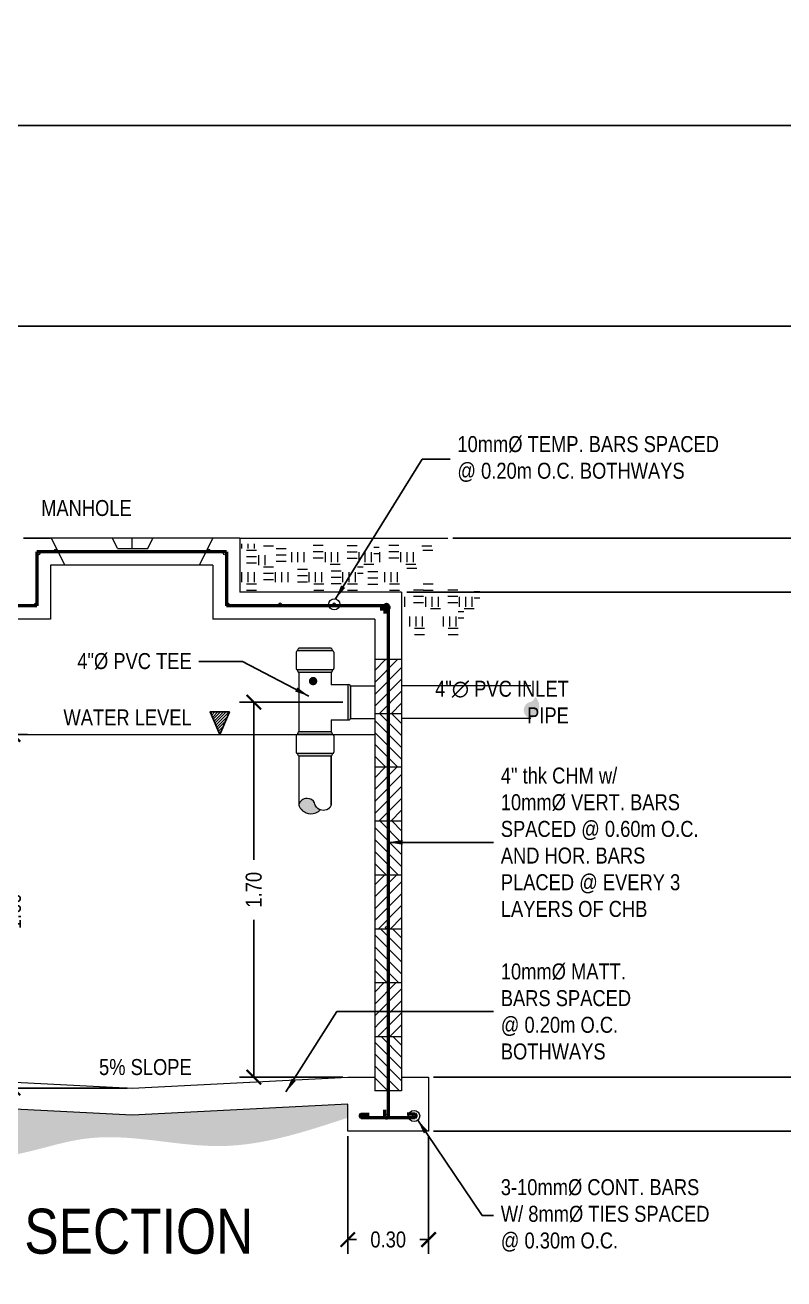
# Model space of a CAD drawing. Header units: inches. Extents: x 7263 to 14962, y 1317 to 2926.
# Drawn here: x 7364.9 to 7374.39, y 1404.69 to 1420.37 of the extents above; entities that cross this region are included whole.
import ezdxf

# ---------------------------------------------------------------- set-up
doc = ezdxf.new("R2010")
doc.units = ezdxf.units.IN
doc.header["$MEASUREMENT"] = 0
doc.linetypes.add('HIDDEN2', pattern=[0.1875, 0.125, -0.0625])
for name, color, linetype, lineweight in [('.13', 251, 'Continuous', 13), ('.20', 250, 'Continuous', 15), ('0.25', 250, 'Continuous', 25), ('label', 114, 'Continuous', 13), ('plumbing', 42, 'Continuous', 15), ('rebar', 33, 'Continuous', 18)]:
    doc.layers.add(name, color=color, linetype=linetype, lineweight=lineweight)
doc.layers.add('Layer3', color=3, linetype='Continuous')
doc.layers.add('Layer6', color=6, linetype='Continuous')
doc.styles.get("Standard").update_dxf_attribs({"font": ''})
doc.styles.get('Standard').set_extended_font_data('Tw Cen MT Condensed')
doc.dimstyles.get("Standard").update_dxf_attribs({"dimtxt": 0.2, "dimasz": 0.18, "dimexe": 0.18, "dimexo": 0.0625, "dimgap": 0.09, "dimtad": 0, "dimzin": 0, "dimdsep": 46, "dimtxsty": 'Standard', "dimblk": 'ARCHTICK', "dimcen": 0.09, "dimclrd": 8, "dimclre": 8, "dimclrt": 2, "dimadec": 0, "dimazin": 0, "dimtfac": 1, "dimtofl": 0, "dimtmove": 0, "dimatfit": 3, "dimfxl": 1, "dimtolj": 1, "dimtzin": 0, "dimarcsym": 0})

# ---------------------------------------------------------------- blocks, each defined once
blk = doc.blocks.new('_ArchTick')
at = {"color": 0, "linetype": 'ByBlock', "const_width": 0.15}
blk.add_lwpolyline([(-0.5, -0.5), (0.5, 0.5)], dxfattribs=at)
blk = doc.blocks.new('*D357')
at = {"layer": 'Defpoints', "color": 0, "transparency": 16777216}
for p in [(7368.932, 1406.541), (7369.943, 1406.541), (7369.943, 1405.185)]:
    blk.add_point(p, dxfattribs=at)
at = {"layer": 'Layer6', "color": 8, "lineweight": -2, "transparency": 16777216}
for p, q in [((7368.932, 1406.478), (7368.932, 1405.005)), ((7369.943, 1406.478), (7369.943, 1405.005)), ((7368.932, 1405.185), (7369.043, 1405.185)), ((7369.943, 1405.185), (7369.832, 1405.185))]:
    blk.add_line(p, q, dxfattribs=at)
at = {"layer": 'Layer6', "color": 8, "lineweight": -2, "transparency": 16777216, "xscale": 0.18, "yscale": 0.18, "zscale": 0.18, "rotation": 180}
blk.add_blockref('_ArchTick', (7368.932, 1405.185), dxfattribs=at)
at = {"layer": 'Layer6', "color": 8, "lineweight": -2, "transparency": 16777216, "xscale": 0.18, "yscale": 0.18, "zscale": 0.18}
blk.add_blockref('_ArchTick', (7369.943, 1405.185), dxfattribs=at)
at = {"layer": 'Layer6', "color": 2, "transparency": 16777216, "insert": (7369.438, 1405.185), "char_height": 0.2, "attachment_point": 5}
blk.add_mtext('\\A1;0.30', dxfattribs=at)
blk = doc.blocks.new('*D358')
at = {"layer": 'Defpoints', "color": 0, "transparency": 16777216}
for p in [(7369.943, 1407.215), (7369.943, 1406.541), (7374.638, 1406.541)]:
    blk.add_point(p, dxfattribs=at)
at = {"layer": 'Layer6', "color": 8, "lineweight": -2, "transparency": 16777216}
for p, q in [((7370.006, 1407.215), (7374.818, 1407.215)), ((7374.638, 1407.215), (7374.638, 1406.541)), ((7370.006, 1406.541), (7374.818, 1406.541))]:
    blk.add_line(p, q, dxfattribs=at)
at = {"layer": 'Layer6', "color": 8, "lineweight": -2, "transparency": 16777216, "xscale": 0.18, "yscale": 0.18, "zscale": 0.18}
for p, rotation in [((7374.638, 1407.215), 90), ((7374.638, 1406.541), 270)]:
    blk.add_blockref('_ArchTick', p, dxfattribs=dict(at, rotation=rotation))
at = {"layer": 'Layer6', "color": 2, "transparency": 16777216, "insert": (7374.638, 1406.878), "char_height": 0.2, "attachment_point": 5, "rotation": 90}
blk.add_mtext('\\A1;0.20', dxfattribs=at)
blk = doc.blocks.new('*D359')
at = {"layer": 'Defpoints', "color": 0, "transparency": 16777216}
for p in [(7369.606, 1413.28), (7374.638, 1413.28), (7369.943, 1407.215)]:
    blk.add_point(p, dxfattribs=at)
at = {"layer": 'Layer6', "color": 8, "lineweight": -2, "transparency": 16777216}
for p, q in [((7369.669, 1413.28), (7374.818, 1413.28)), ((7374.638, 1413.28), (7374.638, 1410.623)), ((7374.638, 1407.215), (7374.638, 1409.871)), ((7370.006, 1407.215), (7374.818, 1407.215))]:
    blk.add_line(p, q, dxfattribs=at)
at = {"layer": 'Layer6', "color": 8, "lineweight": -2, "transparency": 16777216, "xscale": 0.18, "yscale": 0.18, "zscale": 0.18}
for p, rotation in [((7374.638, 1413.28), 90), ((7374.638, 1407.215), 270)]:
    blk.add_blockref('_ArchTick', p, dxfattribs=dict(at, rotation=rotation))
at = {"layer": 'Layer6', "color": 2, "transparency": 16777216, "insert": (7374.638, 1410.247), "char_height": 0.2, "attachment_point": 5, "rotation": 90}
blk.add_mtext('\\A1;1.80', dxfattribs=at)
blk = doc.blocks.new('*D379')
at = {"layer": 'Defpoints', "color": 0, "transparency": 16777216}
for p in [(7370.185, 1413.954), (7369.606, 1413.28), (7374.638, 1413.28)]:
    blk.add_point(p, dxfattribs=at)
at = {"layer": 'Layer6', "color": 8, "lineweight": -2, "transparency": 16777216}
for p, q in [((7370.248, 1413.954), (7374.818, 1413.954)), ((7374.638, 1413.954), (7374.638, 1413.28)), ((7369.669, 1413.28), (7374.818, 1413.28))]:
    blk.add_line(p, q, dxfattribs=at)
at = {"layer": 'Layer6', "color": 8, "lineweight": -2, "transparency": 16777216, "xscale": 0.18, "yscale": 0.18, "zscale": 0.18}
for p, rotation in [((7374.638, 1413.954), 90), ((7374.638, 1413.28), 270)]:
    blk.add_blockref('_ArchTick', p, dxfattribs=dict(at, rotation=rotation))
at = {"layer": 'Layer6', "color": 2, "transparency": 16777216, "insert": (7374.638, 1413.617), "char_height": 0.2, "attachment_point": 5, "rotation": 90}
blk.add_mtext('\\A1;0.20', dxfattribs=at)
blk = doc.blocks.new('*D354')
at = {"layer": 'Defpoints', "color": 0, "transparency": 16777216}
for p in [(7369.606, 1413.28), (7369.943, 1406.541), (7375.229, 1406.541)]:
    blk.add_point(p, dxfattribs=at)
at = {"layer": 'Layer6', "color": 8, "lineweight": -2, "transparency": 16777216}
for p, q in [((7369.669, 1413.28), (7375.409, 1413.28)), ((7375.229, 1413.28), (7375.229, 1410.438)), ((7375.229, 1406.541), (7375.229, 1409.382)), ((7370.006, 1406.541), (7375.409, 1406.541))]:
    blk.add_line(p, q, dxfattribs=at)
at = {"layer": 'Layer6', "color": 8, "lineweight": -2, "transparency": 16777216, "xscale": 0.18, "yscale": 0.18, "zscale": 0.18}
for p, rotation in [((7375.229, 1413.28), 90), ((7375.229, 1406.541), 270)]:
    blk.add_blockref('_ArchTick', p, dxfattribs=dict(at, rotation=rotation))
at = {"layer": 'Layer6', "color": 2, "transparency": 16777216, "insert": (7375.229, 1409.91), "char_height": 0.2, "attachment_point": 5, "rotation": 90}
blk.add_mtext('\\A1;2.00m', dxfattribs=at)
blk = doc.blocks.new('*D380')
at = {"layer": 'Defpoints', "color": 0, "transparency": 16777216}
for p in [(7368.933, 1411.904), (7367.757, 1407.215), (7368.933, 1407.215)]:
    blk.add_point(p, dxfattribs=at)
at = {"layer": 'Layer6', "color": 8, "lineweight": -2, "transparency": 16777216}
for p, q in [((7368.871, 1411.904), (7367.577, 1411.904)), ((7367.757, 1411.904), (7367.757, 1409.935)), ((7367.757, 1407.215), (7367.757, 1409.184)), ((7368.871, 1407.215), (7367.577, 1407.215))]:
    blk.add_line(p, q, dxfattribs=at)
at = {"layer": 'Layer6', "color": 8, "lineweight": -2, "transparency": 16777216, "xscale": 0.18, "yscale": 0.18, "zscale": 0.18}
for p, rotation in [((7367.757, 1411.904), 90), ((7367.757, 1407.215), 270)]:
    blk.add_blockref('_ArchTick', p, dxfattribs=dict(at, rotation=rotation))
at = {"layer": 'Layer6', "color": 2, "transparency": 16777216, "insert": (7367.757, 1409.559), "char_height": 0.2, "attachment_point": 5, "rotation": 90}
blk.add_mtext('\\A1;1.70', dxfattribs=at)
blk = doc.blocks.new('*D381')
at = {"layer": 'Defpoints', "color": 0, "transparency": 16777216}
for p in [(7364.152, 1411.5), (7364.747, 1407.078), (7366.236, 1407.078)]:
    blk.add_point(p, dxfattribs=at)
at = {"layer": 'Layer6', "color": 8, "lineweight": -2, "transparency": 16777216}
for p, q in [((7364.215, 1411.5), (7364.927, 1411.5)), ((7364.747, 1411.5), (7364.747, 1409.665)), ((7364.747, 1407.078), (7364.747, 1408.913)), ((7366.174, 1407.078), (7364.567, 1407.078))]:
    blk.add_line(p, q, dxfattribs=at)
at = {"layer": 'Layer6', "color": 8, "lineweight": -2, "transparency": 16777216, "xscale": 0.18, "yscale": 0.18, "zscale": 0.18}
for p, rotation in [((7364.747, 1411.5), 90), ((7364.747, 1407.078), 270)]:
    blk.add_blockref('_ArchTick', p, dxfattribs=dict(at, rotation=rotation))
at = {"layer": 'Layer6', "color": 2, "transparency": 16777216, "insert": (7364.747, 1409.289), "char_height": 0.2, "attachment_point": 5, "rotation": 90}
blk.add_mtext('\\A1;1.60', dxfattribs=at)

msp = doc.modelspace()

# ---------------------------------------------------------------- hatches: boundary and pattern name
at = {"layer": '.13'}
h = msp.add_hatch(dxfattribs=at)
h.set_pattern_fill('ANSI31', color=0, scale=0.201353, style=0)
h.set_pattern_definition([(45, (7211.952603, 2458.099258), (-0.017797266, 0.017797266), [])])
h.paths.add_polyline_path([(7367.452, 1411.782), (7367.211, 1411.782), (7367.332, 1411.5)])
at = {"layer": 'label'}
h = msp.add_hatch(dxfattribs=at)
h.set_pattern_fill('ANSI31', color=96, scale=0.842413, style=0)
h.set_pattern_definition([(45, (7393.71258, 1405.02424), (-0.07445946, 0.07445946), [])])
h.paths.add_polyline_path([(7369.606, 1407.72), (7369.606, 1408.394), (7369.438, 1408.394), (7369.438, 1407.72)])
h.paths.add_polyline_path([(7369.269, 1408.394), (7369.269, 1407.961, -0.042831), (7369.288, 1407.94), (7369.396, 1407.801), (7369.329, 1407.808), (7369.332, 1407.816), (7369.39, 1407.809), (7369.288, 1407.94, 0.042831), (7369.269, 1407.961), (7369.269, 1407.72), (7369.438, 1407.72), (7369.438, 1408.394)])
h.paths.add_polyline_path([(7369.438, 1409.742), (7369.438, 1409.068), (7369.606, 1409.068), (7369.606, 1409.742)])
h.paths.add_polyline_path([(7369.438, 1409.068), (7369.438, 1409.742), (7369.269, 1409.742), (7369.269, 1409.068)])
h.paths.add_polyline_path([(7369.438, 1411.09), (7369.438, 1410.416), (7369.606, 1410.416), (7369.606, 1411.09)])
h.paths.add_polyline_path([(7369.438, 1410.416), (7369.438, 1411.09), (7369.269, 1411.09), (7369.269, 1410.416)])
h.paths.add_polyline_path([(7369.606, 1411.764), (7369.606, 1412.437), (7369.438, 1412.437), (7369.438, 1411.764)])
h.paths.add_polyline_path([(7369.269, 1412.437), (7369.269, 1411.764), (7369.438, 1411.764), (7369.438, 1412.437)])
at = {"layer": 'label', "linetype": 'Continuous'}
h = msp.add_hatch(color=105, dxfattribs=at)
h.set_gradient(color1=(84, 171, 91), one_color=1, tint=1, name='INVSPHERICAL')
h.paths.add_polyline_path([(7368.552, 1412.168, 1), (7368.446, 1412.168, 1)])
at = {"layer": 'label'}
h = msp.add_hatch(dxfattribs=at)
h.set_pattern_fill('ANSI31', color=96, scale=0.842413, angle=90, style=0)
h.set_pattern_definition([(135, (7393.71258, 1405.69817), (-0.07445946, -0.07445946), [])])
h.paths.add_polyline_path([(7369.606, 1411.764), (7369.438, 1411.764), (7369.438, 1411.09), (7369.606, 1411.09)])
h.paths.add_polyline_path([(7369.438, 1411.764), (7369.269, 1411.764), (7369.269, 1411.09), (7369.438, 1411.09)])
h.paths.add_polyline_path([(7369.606, 1410.416), (7369.438, 1410.416), (7369.438, 1409.742), (7369.606, 1409.742)])
h.paths.add_polyline_path([(7369.438, 1410.416), (7369.269, 1410.416), (7369.269, 1409.742), (7369.438, 1409.742)])
h.paths.add_polyline_path([(7369.438, 1408.394), (7369.438, 1409.068), (7369.269, 1409.068), (7369.269, 1408.394)])
h.paths.add_polyline_path([(7369.438, 1409.068), (7369.438, 1408.394), (7369.606, 1408.394), (7369.606, 1409.068)])
h.paths.add_polyline_path([(7369.606, 1407.046), (7369.606, 1407.72), (7369.438, 1407.72), (7369.438, 1407.046)])
h.paths.add_polyline_path([(7369.438, 1407.046), (7369.438, 1407.72), (7369.269, 1407.72), (7369.269, 1407.046)])
at = {"layer": 'label', "linetype": 'HIDDEN2', "lineweight": 5}
h = msp.add_hatch(dxfattribs=at)
h.set_pattern_fill('GRAVEL', color=33, scale=0.008424)
h.set_pattern_definition([(228.0127875, (6741.32542, 1650.277161), (-1.7117824661, -1.9257552741), [0.028787046, -2.84992267]), (184.969741, (6741.306163, 1650.255764), (2.56767369795, 0.21397282044), [0.049399474, -4.890546406]), (132.510447, (6741.256949, 1650.251484), (2.13972808338, -2.3537008899), [0.034832206, -3.44839275]), (267.273689, (6741.1735, 1650.197991), (0.2139728087, 4.27945616492), [0.044985215, -4.453535464]), (292.8336542, (6741.17136, 1650.153057), (-1.06986404133, 2.56767369893), [0.044111564, -4.36705088]), (357.273689, (6741.188478, 1650.112402), (-4.27945616492, 0.2139728087), [0.044985215, -4.453535464]), (37.6942405, (6741.233412, 1650.110262), (-2.78164650709, -2.13972808263), [0.059490646, -5.88956914]), (72.2553284, (6741.280486, 1650.1466375), (1.49780965813, 4.70740178131), [0.056165294, -5.56036619]), (121.4295656, (6741.297604, 1650.200131), (-1.71178246622, 2.78164650707), [0.045137564, -4.46862377]), (175.2363583, (6741.274067, 1650.238646), (2.3537008907, -0.2139728086), [0.0515315, -2.52504231]), (222.3974378, (6741.2227136, 1650.242925), (-2.567673698886, -2.35370089081), [0.0666414, -6.59750384]), (138.814075, (6741.385333, 1650.195851), (-1.49780965764, 1.2838368496), [0.022745523, -2.25181663]), (171.4692344, (6741.368215, 1650.210829), (2.78164650729, -0.42794561601), [0.04327322, -4.28405902]), (225, (6741.32542, 1650.21725), (-3e-17, -0.213972808), [0.03026025, -0.272343]), (203.1985905, (6741.310442, 1650.242925), (1.0698640413, 0.4279456164), [0.01629574, -1.61327262]), (291.8014095, (6741.295464, 1650.236506), (-0.2139728083, 0.6419184247), [0.02304551, -1.12923332]), (30.9637565, (6741.304023, 1650.21511), (0.6419184248, 0.4279456165), [0.03743005, -1.2102351]), (161.565051, (6741.33612, 1650.234366), (0.4279456165, -0.213972808), [0.027065634, -0.6495758]), (16.3895403, (6741.17136, 1650.236506), (2.13972808247, 0.64191842474), [0.03791598, -3.75369184]), (70.346176, (6741.207735, 1650.247205), (-0.85589123307, -2.3537008907), [0.03180941, -3.149125066]), (293.1985905, (6741.33612, 1650.27716), (-0.4279456164, 1.0698640413), [0.03259127, -1.59697709]), (343.6104597, (6741.348958, 1650.247205), (-2.13972808252, 0.6419184246), [0.03791598, -3.75369184]), (339.4439548, (6741.17136, 1650.103843), (-1.0698640412, 0.4279456165), [0.036563673, -1.7916208]), (294.7751406, (6741.205596, 1650.091005), (-1.0698640425, 2.35370089014), [0.0306362, -3.03298818]), (66.8014095, (6741.33826, 1650.063188), (0.4279456164, 1.0698640413), [0.03259127, -1.59697709]), (17.3540246, (6741.351097, 1650.093144), (-2.78164650716, -0.85589123317), [0.035868476, -3.550969395]), (69.4439548, (6741.233412, 1650.063188), (-0.4279456165, -1.0698640412), [0.01828184, -1.80990264]), (101.3099325, (6741.32542, 1650.06319), (-0.2139728082, 0.855891233), [0.010910473, -1.08014105]), (165.9637565, (6741.32328, 1650.073887), (0.6419184247, -0.2139728082), [0.044111564, -0.838120925]), (186.009006, (6741.280486, 1650.084585), (2.13972808246, 0.21397280836), [0.040879505, -4.04706526]), (303.690068, (6741.304023, 1650.19585), (-0.2139728083, 0.4279456165), [0.030859586, -0.740630345]), (353.1572266, (6741.321141, 1650.1701745), (3.63753774023, -0.4279456163), [0.05387707, -5.33382058]), (60.945396, (6741.374634, 1650.163755), (-0.855891233, -1.4978096577), [0.022029784, -2.18095511]), (90, (6741.38533, 1650.18301), (-0.21397281, 0.21397281), [0.01283837, -0.20113444]), (120.2564372, (6741.276207, 1650.091005), (0.8558912329, -1.4978096578), [0.02972596, -2.942879295]), (48.0127875, (6741.261229, 1650.116681), (1.71178246612, 1.9257552741), [0.05757409, -2.82113563]), (0, (6741.29974, 1650.15948), (0.21397281, 0.21397281), [0.05563293, -0.15833988]), (325.3048465, (6741.355377, 1650.159476), (2.13972808328, -1.49780965657), [0.033832097, -3.34937506]), (254.054604, (6741.383193, 1650.140218), (-0.2139728082, -0.855891233), [0.03115487, -1.52659069]), (207.6459754, (6741.374634, 1650.110262), (-4.06548335685, -2.13972808219), [0.050725464, -5.0218293]), (175.4260787, (6741.3297, 1650.086725), (-2.78164650722, 0.21397280825), [0.053664166, -5.31274656])])
edge = h.paths.add_edge_path()
edge.add_line((7363.541, 1406.878), (7366.236, 1406.74))
edge.add_line((7366.236, 1406.74), (7368.932, 1406.877))
edge.add_line((7368.932, 1406.877), (7368.932, 1406.709))
edge.add_spline(control_points=[(7368.932, 1406.709), (7368.408, 1406.536), (7367.323, 1406.177), (7365.761, 1406.666), (7364.419, 1406.014), (7363.786, 1406.461), (7363.541, 1406.635)], knot_values=[0, 0, 0, 0, 1.922174, 3.976099, 5.572912, 6.585502, 6.585502, 6.585502, 6.585502], degree=3, periodic=0)
edge.add_line((7363.541, 1406.635), (7363.541, 1406.878))
edge = h.paths.add_edge_path()
edge.add_line((7360.171, 1406.541), (7360.171, 1406.877))
edge.add_line((7360.171, 1406.877), (7361.35, 1406.74))
edge.add_line((7361.35, 1406.74), (7362.53, 1406.877))
edge.add_line((7362.53, 1406.877), (7362.53, 1406.541))
edge.add_spline(control_points=[(7362.53, 1406.541), (7362.268, 1406.604), (7361.692, 1406.744), (7360.942, 1406.109), (7360.41, 1406.407), (7360.171, 1406.541)], knot_values=[0, 0, 0, 0, 0.92309, 2.028107, 2.925175, 2.925175, 2.925175, 2.925175], degree=3, periodic=0)
at = {"layer": 'plumbing'}
h = msp.add_hatch(color=33, dxfattribs=at)
h.set_gradient(color1=(201, 147, 54), one_color=1, tint=1, name='INVSPHERICAL')
edge = h.paths.add_edge_path()
edge.add_line((7368.742, 1412.545), (7368.304, 1412.545))
edge.add_arc((7368.341, 1412.547), 0.0371, 122.9125, 183.9574, ccw=False)
edge.add_line((7368.321, 1412.578), (7368.725, 1412.578))
edge.add_arc((7368.702, 1412.546), 0.04, -1.5533, 54.6834, ccw=False)
h = msp.add_hatch(color=33, dxfattribs=at)
h.set_gradient(color1=(201, 147, 54), one_color=1, tint=1, name='INVSPHERICAL')
edge = h.paths.add_edge_path()
edge.add_line((7368.725, 1412.275), (7368.321, 1412.275))
edge.add_arc((7368.34, 1412.306), 0.0364, 175.3825, 237.7476, ccw=False)
edge.add_line((7368.304, 1412.309), (7368.742, 1412.309))
edge.add_arc((7368.699, 1412.309), 0.0429, 307.4051, 359.4648, ccw=False)
h = msp.add_hatch(color=33, dxfattribs=at)
h.set_gradient(color1=(201, 147, 54), one_color=1, tint=1, name='INVSPHERICAL')
edge = h.paths.add_edge_path()
edge.add_line((7368.933, 1412.123), (7368.933, 1411.685))
edge.add_arc((7368.943, 1411.708), 0.0249, 247.3895, 345.6871)
edge.add_line((7368.967, 1411.702), (7368.967, 1412.107))
edge.add_arc((7368.941, 1412.096), 0.0282, 22.624, 105.7787)
h = msp.add_hatch(color=33, dxfattribs=at)
h.set_gradient(color1=(201, 147, 54), one_color=1, tint=1, name='INVSPHERICAL')
h.paths.add_polyline_path([(7371.28, 1411.977), (7371.281, 1411.978), (7371.281, 1411.978)])
h.paths.add_polyline_path([(7371.276, 1412.05), (7371.275, 1412.052), (7371.276, 1412.051)])
h.paths.add_polyline_path([(7371.278, 1412.044), (7371.278, 1412.045), (7371.278, 1412.044)])
h.paths.add_polyline_path([(7371.273, 1412.057), (7371.273, 1412.057), (7371.273, 1412.057)])
h.paths.add_polyline_path([(7371.28, 1412.037), (7371.28, 1412.039), (7371.28, 1412.038)])
h.paths.add_polyline_path([(7371.27, 1412.062), (7371.269, 1412.064), (7371.269, 1412.063)])
h.paths.add_polyline_path([(7371.282, 1412.031), (7371.282, 1412.031), (7371.282, 1412.031)])
h.paths.add_polyline_path([(7371.266, 1412.069), (7371.265, 1412.069), (7371.266, 1412.069)])
h.paths.add_polyline_path([(7371.283, 1412.024), (7371.283, 1412.025), (7371.283, 1412.025)])
h.paths.add_polyline_path([(7371.262, 1412.074), (7371.261, 1412.075), (7371.262, 1412.074)])
h.paths.add_polyline_path([(7371.284, 1412.017), (7371.284, 1412.018), (7371.284, 1412.018)])
h.paths.add_polyline_path([(7371.258, 1412.079), (7371.257, 1412.08), (7371.257, 1412.08)])
h.paths.add_polyline_path([(7371.285, 1412.011), (7371.285, 1412.012), (7371.285, 1412.011)])
h.paths.add_polyline_path([(7371.253, 1412.084), (7371.253, 1412.085), (7371.253, 1412.084)])
h.paths.add_polyline_path([(7371.285, 1412.003), (7371.285, 1412.005), (7371.285, 1412.004)])
h.paths.add_polyline_path([(7371.248, 1412.088), (7371.247, 1412.089), (7371.248, 1412.089)])
h.paths.add_polyline_path([(7371.284, 1411.997), (7371.284, 1411.998), (7371.284, 1411.997)])
h.paths.add_polyline_path([(7371.243, 1412.092), (7371.242, 1412.093), (7371.243, 1412.093)])
h.paths.add_polyline_path([(7371.283, 1411.99), (7371.284, 1411.991), (7371.283, 1411.991)])
h.paths.add_polyline_path([(7371.221, 1412.106), (7371.22, 1412.107), (7371.237, 1412.097)])
h.paths.add_polyline_path([(7371.282, 1411.984), (7371.282, 1411.984), (7371.282, 1411.984)])
h.paths.add_polyline_path([(7371.216, 1411.702), (7371.213, 1411.703), (7371.209, 1411.704), (7371.205, 1411.705), (7371.201, 1411.707), (7371.197, 1411.709), (7371.193, 1411.711), (7371.189, 1411.713), (7371.185, 1411.716), (7371.181, 1411.718), (7371.178, 1411.721), (7371.174, 1411.723), (7371.171, 1411.726), (7371.168, 1411.729), (7371.164, 1411.731), (7371.161, 1411.734), (7371.159, 1411.737), (7371.156, 1411.741), (7371.153, 1411.744), (7371.151, 1411.747), (7371.148, 1411.751), (7371.146, 1411.755), (7371.144, 1411.759), (7371.142, 1411.762), (7371.141, 1411.766), (7371.139, 1411.771), (7371.138, 1411.775), (7371.137, 1411.779), (7371.136, 1411.783), (7371.135, 1411.788), (7371.134, 1411.792), (7371.134, 1411.797), (7371.134, 1411.801), (7371.134, 1411.806), (7371.134, 1411.81), (7371.134, 1411.815), (7371.135, 1411.819), (7371.136, 1411.824), (7371.137, 1411.828), (7371.138, 1411.833), (7371.139, 1411.837), (7371.141, 1411.842), (7371.142, 1411.846), (7371.144, 1411.85), (7371.146, 1411.854), (7371.148, 1411.858), (7371.151, 1411.862), (7371.153, 1411.866), (7371.156, 1411.87), (7371.159, 1411.873), (7371.162, 1411.877), (7371.165, 1411.88), (7371.168, 1411.883), (7371.171, 1411.886), (7371.175, 1411.889), (7371.178, 1411.891), (7371.182, 1411.894), (7371.186, 1411.896), (7371.189, 1411.898), (7371.193, 1411.899), (7371.197, 1411.901), (7371.201, 1411.902), (7371.206, 1411.903), (7371.21, 1411.904), (7371.214, 1411.906), (7371.218, 1411.907), (7371.222, 1411.908), (7371.226, 1411.91), (7371.23, 1411.912), (7371.233, 1411.914), (7371.237, 1411.917), (7371.241, 1411.919), (7371.244, 1411.922), (7371.247, 1411.925), (7371.25, 1411.928), (7371.254, 1411.931), (7371.256, 1411.934), (7371.259, 1411.937), (7371.262, 1411.941), (7371.265, 1411.944), (7371.267, 1411.948), (7371.269, 1411.952), (7371.271, 1411.955), (7371.273, 1411.959), (7371.275, 1411.963), (7371.277, 1411.967), (7371.279, 1411.971), (7371.278, 1411.971), (7371.283, 1411.966), (7371.287, 1411.961), (7371.291, 1411.956), (7371.295, 1411.951), (7371.299, 1411.945), (7371.303, 1411.94), (7371.306, 1411.934), (7371.309, 1411.928), (7371.312, 1411.922), (7371.315, 1411.916), (7371.317, 1411.909), (7371.319, 1411.903), (7371.321, 1411.896), (7371.322, 1411.89), (7371.324, 1411.883), (7371.325, 1411.876), (7371.325, 1411.869), (7371.326, 1411.863), (7371.326, 1411.856), (7371.326, 1411.849), (7371.325, 1411.842), (7371.325, 1411.835), (7371.324, 1411.829), (7371.323, 1411.822), (7371.321, 1411.816), (7371.319, 1411.809), (7371.317, 1411.803), (7371.315, 1411.797), (7371.312, 1411.79), (7371.31, 1411.784), (7371.307, 1411.778), (7371.303, 1411.773), (7371.3, 1411.767), (7371.296, 1411.761), (7371.293, 1411.756), (7371.289, 1411.751), (7371.284, 1411.746), (7371.28, 1411.741), (7371.275, 1411.736), (7371.27, 1411.732), (7371.265, 1411.727), (7371.26, 1411.723), (7371.255, 1411.719), (7371.249, 1411.715), (7371.243, 1411.711), (7371.237, 1411.708), (7371.231, 1411.705), (7371.225, 1411.703), (7371.219, 1411.702)])
h = msp.add_hatch(color=33, dxfattribs=at)
h.set_gradient(color1=(201, 147, 54), one_color=1, tint=1, name='INVSPHERICAL')
edge = h.paths.add_edge_path()
edge.add_line((7368.725, 1411.534), (7368.321, 1411.534))
edge.add_arc((7368.341, 1411.503), 0.0371, 122.9125, 183.9574)
edge.add_line((7368.304, 1411.5), (7368.742, 1411.5))
edge.add_arc((7368.702, 1411.501), 0.04, 358.4467, 414.6834)
h = msp.add_hatch(color=33, dxfattribs=at)
h.set_gradient(color1=(201, 147, 54), one_color=1, tint=1, name='INVSPHERICAL')
edge = h.paths.add_edge_path()
edge.add_line((7368.725, 1411.231), (7368.321, 1411.231))
edge.add_arc((7368.34, 1411.261), 0.0364, 175.3825, 237.7476, ccw=False)
edge.add_line((7368.304, 1411.264), (7368.742, 1411.264))
edge.add_arc((7368.699, 1411.265), 0.0429, 307.4051, 359.4648, ccw=False)
h = msp.add_hatch(color=33, dxfattribs=at)
h.set_gradient(color1=(201, 147, 54), one_color=1, tint=1, name='INVSPHERICAL')
h.paths.add_polyline_path([(7368.589, 1410.557), (7368.582, 1410.551), (7368.575, 1410.545), (7368.567, 1410.539), (7368.559, 1410.534), (7368.551, 1410.529), (7368.543, 1410.525), (7368.534, 1410.521), (7368.525, 1410.518), (7368.515, 1410.515), (7368.506, 1410.513), (7368.496, 1410.511), (7368.486, 1410.51), (7368.476, 1410.51), (7368.467, 1410.51), (7368.457, 1410.511), (7368.447, 1410.512), (7368.438, 1410.514), (7368.429, 1410.516), (7368.419, 1410.519), (7368.411, 1410.523), (7368.402, 1410.527), (7368.393, 1410.531), (7368.385, 1410.536), (7368.377, 1410.541), (7368.37, 1410.547), (7368.363, 1410.553), (7368.356, 1410.559), (7368.349, 1410.566), (7368.343, 1410.574), (7368.337, 1410.581), (7368.332, 1410.589), (7368.327, 1410.598), (7368.323, 1410.607), (7368.32, 1410.616), (7368.321, 1410.62), (7368.322, 1410.628), (7368.325, 1410.636), (7368.329, 1410.643), (7368.334, 1410.651), (7368.339, 1410.658), (7368.344, 1410.664), (7368.349, 1410.67), (7368.354, 1410.676), (7368.361, 1410.681), (7368.367, 1410.686), (7368.374, 1410.69), (7368.382, 1410.694), (7368.39, 1410.697), (7368.398, 1410.699), (7368.406, 1410.701), (7368.415, 1410.702), (7368.423, 1410.702), (7368.432, 1410.702), (7368.441, 1410.701), (7368.449, 1410.699), (7368.458, 1410.696), (7368.466, 1410.693), (7368.474, 1410.689), (7368.482, 1410.684), (7368.489, 1410.679), (7368.495, 1410.674), (7368.501, 1410.668), (7368.507, 1410.661), (7368.512, 1410.654), (7368.515, 1410.647), (7368.518, 1410.64), (7368.521, 1410.632), (7368.523, 1410.624), (7368.526, 1410.616), (7368.529, 1410.608), (7368.533, 1410.601), (7368.538, 1410.595), (7368.543, 1410.588), (7368.549, 1410.582), (7368.556, 1410.577), (7368.562, 1410.571), (7368.569, 1410.567), (7368.577, 1410.563), (7368.584, 1410.559)])

# ---------------------------------------------------------------- linework, layer by layer
at = {"layer": '.20', "color": 0}
msp.add_line((7367.211, 1411.782), (7367.452, 1411.782), dxfattribs=at)
at = {"layer": '0.25', "color": 0}
msp.add_lwpolyline([(7367.332, 1411.5), (7367.211, 1411.782), (7367.452, 1411.782), (7367.332, 1411.5)], dxfattribs=at)
at = {"layer": 'Defpoints'}
for points in [[(7339.197, 1470.116), (7415.697, 1470.116), (7415.697, 1419.116), (7339.197, 1419.116)], [(7339.197, 1419.116), (7415.697, 1419.116), (7415.697, 1368.116), (7339.197, 1368.116)]]:
    msp.add_lwpolyline(points, close=True, dxfattribs=at)
at = {"layer": 'label', "color": 40}
for p, q in [((7365.394, 1413.617), (7365.226, 1413.954)), ((7366.052, 1413.828), (7365.989, 1413.954)), ((7366.052, 1413.828), (7366.432, 1413.828)), ((7366.231, 1413.954), (7366.231, 1413.828)), ((7366.432, 1413.828), (7366.494, 1413.954)), ((7367.079, 1413.617), (7367.247, 1413.954))]:
    msp.add_line(p, q, dxfattribs=at)
at = {"layer": 'label', "color": 44, "linetype": 'HIDDEN2'}
for p, q in [((7367.608, 1413.828), (7367.608, 1413.886)), ((7367.687, 1413.828), (7367.687, 1413.886)), ((7367.766, 1413.828), (7367.766, 1413.886)), ((7368.003, 1413.854), (7367.793, 1413.854)), ((7367.819, 1413.617), (7367.819, 1413.828)), ((7367.898, 1413.617), (7367.898, 1413.828)), ((7368.161, 1413.822), (7367.951, 1413.822)), ((7368.231, 1413.654), (7368.231, 1413.865)), ((7368.31, 1413.654), (7368.31, 1413.865)), ((7368.389, 1413.654), (7368.389, 1413.865)), ((7368.624, 1413.862), (7368.414, 1413.862)), ((7368.652, 1413.654), (7368.652, 1413.865)), ((7368.731, 1413.654), (7368.731, 1413.865)), ((7368.81, 1413.654), (7368.81, 1413.865)), ((7369.05, 1413.86), (7368.839, 1413.86)), ((7369.073, 1413.654), (7369.073, 1413.865)), ((7369.152, 1413.654), (7369.152, 1413.865)), ((7369.231, 1413.654), (7369.231, 1413.865)), ((7369.326, 1413.838), (7369.258, 1413.838)), ((7369.335, 1413.654), (7369.335, 1413.865)), ((7369.57, 1413.862), (7369.359, 1413.862)), ((7369.598, 1413.654), (7369.598, 1413.865)), ((7369.677, 1413.654), (7369.677, 1413.865)), ((7369.756, 1413.654), (7369.756, 1413.865)), ((7369.984, 1413.857), (7369.774, 1413.857)), ((7367.793, 1413.801), (7367.584, 1413.801)), ((7367.793, 1413.722), (7367.584, 1413.722)), ((7368.161, 1413.743), (7367.951, 1413.743)), ((7368.161, 1413.664), (7367.951, 1413.664)), ((7368.624, 1413.783), (7368.414, 1413.783)), ((7368.624, 1413.704), (7368.414, 1413.704)), ((7369.05, 1413.781), (7368.839, 1413.781)), ((7369.05, 1413.702), (7368.839, 1413.702)), ((7369.326, 1413.76), (7369.258, 1413.76)), ((7369.57, 1413.783), (7369.359, 1413.783)), ((7369.57, 1413.704), (7369.359, 1413.704)), ((7369.997, 1413.803), (7369.786, 1413.803)), ((7367.793, 1413.644), (7367.584, 1413.644)), ((7367.608, 1413.407), (7367.608, 1413.617)), ((7367.687, 1413.407), (7367.687, 1413.617)), ((7367.766, 1413.407), (7367.766, 1413.617)), ((7368.003, 1413.591), (7367.793, 1413.591)), ((7368.003, 1413.512), (7367.793, 1413.512)), ((7368.03, 1413.407), (7368.03, 1413.617)), ((7368.109, 1413.407), (7368.109, 1413.617)), ((7368.188, 1413.407), (7368.188, 1413.617)), ((7368.43, 1413.562), (7368.22, 1413.562)), ((7368.451, 1413.407), (7368.451, 1413.617)), ((7368.53, 1413.407), (7368.53, 1413.617)), ((7368.609, 1413.407), (7368.609, 1413.617)), ((7368.836, 1413.628), (7368.626, 1413.628)), ((7368.85, 1413.544), (7368.639, 1413.544)), ((7368.872, 1413.407), (7368.872, 1413.617)), ((7368.951, 1413.407), (7368.951, 1413.617)), ((7369.03, 1413.407), (7369.03, 1413.617)), ((7369.258, 1413.628), (7369.047, 1413.628)), ((7369.125, 1413.591), (7369.056, 1413.591)), ((7369.125, 1413.512), (7369.056, 1413.512)), ((7369.31, 1413.536), (7369.1, 1413.536)), ((7369.396, 1413.407), (7369.396, 1413.617)), ((7369.475, 1413.407), (7369.475, 1413.617)), ((7369.554, 1413.407), (7369.554, 1413.617)), ((7369.782, 1413.628), (7369.571, 1413.628)), ((7369.795, 1413.574), (7369.584, 1413.574)), ((7367.793, 1413.38), (7367.584, 1413.38)), ((7368.003, 1413.433), (7367.793, 1413.433)), ((7368.43, 1413.483), (7368.22, 1413.483)), ((7368.43, 1413.404), (7368.22, 1413.404)), ((7368.635, 1413.38), (7368.424, 1413.38)), ((7368.85, 1413.465), (7368.639, 1413.465)), ((7368.85, 1413.386), (7368.639, 1413.386)), ((7369.056, 1413.38), (7368.846, 1413.38)), ((7369.31, 1413.457), (7369.1, 1413.457)), ((7369.31, 1413.378), (7369.1, 1413.378)), ((7369.581, 1413.38), (7369.37, 1413.38)), ((7370.002, 1413.38), (7369.791, 1413.38)), ((7367.793, 1413.301), (7367.584, 1413.301)), ((7368.635, 1413.301), (7368.424, 1413.301)), ((7369.056, 1413.301), (7368.846, 1413.301)), ((7369.581, 1413.301), (7369.37, 1413.301)), ((7369.646, 1413.098), (7369.646, 1413.309)), ((7369.881, 1413.306), (7369.671, 1413.306)), ((7369.881, 1413.227), (7369.671, 1413.227)), ((7370.002, 1413.301), (7369.791, 1413.301)), ((7369.909, 1413.098), (7369.909, 1413.309)), ((7369.988, 1413.098), (7369.988, 1413.309)), ((7370.067, 1413.098), (7370.067, 1413.309)), ((7370.307, 1413.304), (7370.096, 1413.304)), ((7370.307, 1413.225), (7370.096, 1413.225)), ((7370.33, 1413.098), (7370.33, 1413.309)), ((7370.409, 1413.098), (7370.409, 1413.309)), ((7370.488, 1413.098), (7370.488, 1413.309)), ((7370.584, 1413.283), (7370.515, 1413.283)), ((7370.584, 1413.204), (7370.515, 1413.204)), ((7369.881, 1413.148), (7369.671, 1413.148)), ((7369.708, 1412.851), (7369.708, 1413.061)), ((7369.787, 1412.851), (7369.787, 1413.061)), ((7369.866, 1412.851), (7369.866, 1413.061)), ((7370.094, 1413.072), (7369.883, 1413.072)), ((7370.307, 1413.146), (7370.096, 1413.146)), ((7370.129, 1412.851), (7370.129, 1413.061)), ((7370.208, 1412.851), (7370.208, 1413.061)), ((7370.287, 1412.851), (7370.287, 1413.061)), ((7370.515, 1413.072), (7370.304, 1413.072)), ((7370.382, 1413.035), (7370.313, 1413.035)), ((7370.382, 1412.956), (7370.313, 1412.956)), ((7369.892, 1412.825), (7369.682, 1412.825)), ((7369.892, 1412.746), (7369.682, 1412.746)), ((7370.313, 1412.825), (7370.103, 1412.825)), ((7370.313, 1412.746), (7370.103, 1412.746))]:
    msp.add_line(p, q, dxfattribs=at)
at = {"layer": 'label', "color": 83, "linetype": 'Continuous'}
for centre in [(7368.763, 1413.128), (7369.762, 1406.731)]:
    msp.add_circle(centre, 0.0697, dxfattribs=at)
at = {"layer": 'Layer6'}
msp.add_lwpolyline([(7413.187, 1370.626), (7343.212, 1370.626), (7343.212, 1416.606), (7413.187, 1416.606)], close=True, dxfattribs=at)
at = {"layer": 'plumbing'}
for p, q in [((7364.878, 1413.954), (7365.215, 1413.954)), ((7367.584, 1413.954), (7364.878, 1413.954)), ((7367.584, 1413.954), (7367.247, 1413.954)), ((7367.584, 1413.954), (7370.185, 1413.954)), ((7367.584, 1413.954), (7367.584, 1413.28)), ((7365.215, 1413.617), (7365.215, 1412.943)), ((7367.247, 1413.617), (7365.215, 1413.617)), ((7367.247, 1413.617), (7367.247, 1412.943)), ((7369.606, 1413.28), (7367.584, 1413.28)), ((7369.606, 1413.28), (7369.606, 1407.046)), ((7365.215, 1412.943), (7363.204, 1412.943)), ((7369.269, 1412.943), (7367.247, 1412.943)), ((7369.269, 1412.943), (7369.269, 1407.046)), ((7369.606, 1412.437), (7369.269, 1412.437)), ((7369.269, 1411.764), (7369.606, 1411.764)), ((7369.606, 1411.09), (7369.269, 1411.09)), ((7369.606, 1410.416), (7369.269, 1410.416)), ((7369.606, 1409.742), (7369.269, 1409.742)), ((7369.606, 1409.068), (7369.269, 1409.068)), ((7369.606, 1408.394), (7369.269, 1408.394)), ((7369.606, 1407.72), (7369.269, 1407.72)), ((7369.606, 1407.046), (7369.269, 1407.046))]:
    msp.add_line(p, q, dxfattribs=at)
at = {"layer": 'plumbing', "color": 31}
for p, q in [((7368.725, 1412.578), (7368.321, 1412.578)), ((7368.287, 1412.528), (7368.287, 1412.326)), ((7368.742, 1412.545), (7368.304, 1412.545)), ((7368.759, 1412.528), (7368.759, 1412.326)), ((7368.742, 1412.309), (7368.304, 1412.309)), ((7368.725, 1412.275), (7368.321, 1412.275)), ((7368.933, 1412.123), (7368.933, 1411.685)), ((7368.967, 1412.107), (7368.967, 1411.702)), ((7368.287, 1411.483), (7368.287, 1411.281)), ((7368.742, 1411.5), (7368.304, 1411.5)), ((7368.725, 1411.534), (7368.321, 1411.534)), ((7368.759, 1411.483), (7368.759, 1411.281)), ((7368.742, 1411.264), (7368.304, 1411.264)), ((7368.725, 1411.231), (7368.321, 1411.231))]:
    msp.add_line(p, q, dxfattribs=at)
at = {"layer": 'plumbing', "color": 4}
for p, q in [((7368.321, 1412.275), (7368.321, 1411.534)), ((7368.725, 1412.275), (7368.725, 1412.123)), ((7368.933, 1412.123), (7368.725, 1412.123)), ((7368.967, 1412.107), (7369.269, 1412.107)), ((7371.22, 1412.107), (7369.606, 1412.107)), ((7368.725, 1411.685), (7368.725, 1411.534)), ((7368.725, 1411.685), (7368.933, 1411.685)), ((7368.967, 1411.702), (7369.269, 1411.702)), ((7371.22, 1411.702), (7369.606, 1411.702)), ((7368.321, 1411.231), (7368.321, 1410.616)), ((7368.725, 1410.616), (7368.725, 1411.231)), ((7368.725, 1411.231), (7368.725, 1410.616))]:
    msp.add_line(p, q, dxfattribs=at)
at = {"layer": 'plumbing', "color": 44}
msp.add_line((7364.152, 1411.5), (7369.269, 1411.5), dxfattribs=at)
at = {"layer": 'plumbing', "color": 51}
msp.add_line((7369.606, 1407.72), (7369.269, 1407.72), dxfattribs=at)
at = {"layer": 'plumbing'}
for points in [[(7363.541, 1407.215), (7366.236, 1407.078), (7368.932, 1407.215)], [(7369.606, 1407.215), (7369.943, 1407.215), (7369.943, 1406.541), (7368.932, 1406.541), (7368.932, 1406.877)], [(7368.932, 1407.215), (7369.269, 1407.215)]]:
    msp.add_lwpolyline(points, dxfattribs=at)
at = {"layer": 'plumbing', "color": 51}
msp.add_lwpolyline([(7368.932, 1406.877), (7366.236, 1406.74), (7363.541, 1406.878)], dxfattribs=at)
at = {"layer": 'plumbing', "color": 31}
for centre, radius, start, end in [((7368.341, 1412.547), 0.0371, 122.9125, 183.9574), ((7368.702, 1412.546), 0.04, 358.4467, 54.6834), ((7368.304, 1412.528), 0.0168, 90, 180), ((7368.742, 1412.528), 0.0168, 0, 90), ((7368.304, 1412.326), 0.0168, 180, 270), ((7368.34, 1412.306), 0.0364, 175.3825, 237.7476), ((7368.699, 1412.309), 0.0429, 307.4051, 359.4648), ((7368.742, 1412.326), 0.0168, 270, 0), ((7368.941, 1412.096), 0.0282, 22.624, 105.7787), ((7368.943, 1411.708), 0.0249, 247.3895, 345.6871), ((7368.304, 1411.483), 0.0168, 90, 180), ((7368.341, 1411.503), 0.0371, 122.9125, 183.9574), ((7368.702, 1411.501), 0.04, 358.4467, 54.6834), ((7368.742, 1411.483), 0.0168, 0, 90), ((7368.304, 1411.281), 0.0168, 180, 270), ((7368.34, 1411.261), 0.0364, 175.3825, 237.7476), ((7368.699, 1411.265), 0.0429, 307.4051, 359.4648), ((7368.742, 1411.281), 0.0168, 270, 0)]:
    msp.add_arc(centre, radius, start, end, dxfattribs=at)
msp.add_spline([(7368.725, 1410.616), (7368.706, 1410.587), (7368.625, 1410.551), (7368.559, 1410.574), (7368.526, 1410.616), (7368.517, 1410.645), (7368.423, 1410.702), (7368.357, 1410.678), (7368.333, 1410.65), (7368.321, 1410.616), (7368.328, 1410.595), (7368.385, 1410.536), (7368.439, 1410.513), (7368.56, 1410.534), (7368.589, 1410.557)], degree=3, dxfattribs=at)
at = {"layer": 'rebar', "color": 11, "linetype": 'Continuous', "lineweight": 50}
for p, q in [((7367.416, 1413.785), (7365.046, 1413.785)), ((7365.046, 1413.785), (7365.046, 1413.111)), ((7367.416, 1413.785), (7367.416, 1413.111)), ((7365.046, 1413.111), (7362.54, 1413.111)), ((7369.438, 1413.111), (7367.416, 1413.111)), ((7369.438, 1413.068), (7369.339, 1413.068)), ((7369.394, 1413.111), (7369.394, 1413.013)), ((7369.438, 1413.111), (7369.438, 1406.709)), ((7369.394, 1406.709), (7369.394, 1406.807)), ((7369.101, 1406.752), (7369.199, 1406.752)), ((7369.775, 1406.709), (7369.101, 1406.709)), ((7369.775, 1406.752), (7369.676, 1406.752))]:
    msp.add_line(p, q, dxfattribs=at)
at = {"layer": 'rebar', "color": 7}
for centre in [(7365.066, 1413.764), (7365.282, 1413.802), (7367.19, 1413.802), (7367.396, 1413.764), (7365.03, 1413.128), (7367.432, 1413.128), (7368.089, 1413.128), (7368.763, 1413.128)]:
    msp.add_circle(centre, 0.0168, dxfattribs=at)
at = {"layer": 'rebar', "color": 7, "linetype": 'Continuous'}
for centre in [(7369.419, 1409.085), (7369.113, 1406.731), (7369.415, 1406.735), (7369.762, 1406.731)]:
    msp.add_circle(centre, 0.0165, dxfattribs=at)
at = {"layer": 'rebar', "color": 11, "linetype": 'Continuous', "lineweight": 50}
for centre, start, end in [((7369.416, 1413.099), 30.3482, 149.6518), ((7369.425, 1413.09), 300.3482, 59.6518), ((7369.113, 1406.731), 120.3482, 239.6518), ((7369.762, 1406.731), 300.3482, 59.6518)]:
    msp.add_arc(centre, 0.025, start, end, dxfattribs=at)
at = {"layer": 'rebar', "color": 11, "linetype": 'Continuous', "lineweight": 30}
msp.add_arc((7369.416, 1406.722), 0.025, 210.3482, 329.6518, dxfattribs=at)

# ---------------------------------------------------------------- texts
at = {"layer": 'Layer3', "insert": (7362.407, 1405.571), "char_height": 0.5625, "attachment_point": 1}
msp.add_mtext_dynamic_manual_height_columns('\\pi2.48025;{\\fArial Narrow|b0|i0|c0|p34;SECTION}', width=7.74153, gutter_width=1, heights=[0.582], dxfattribs=at)
at = {"layer": 'Layer6', "color": 2, "char_height": 0.2}
for s, insert, attachment_point in [('10mm%%C TEMP. BARS SPACED\\P@ 0.20m O.C. BOTHWAYS', (7370.303, 1414.945), 4), ('MANHOLE', (7366.231, 1414.331), 6), ('4"%%C PVC TEE', (7366.981, 1412.415), 6), ('4"∅ PVC INLET\\PPIPE', (7371.697, 1411.906), 6), ('WATER LEVEL', (7366.981, 1411.714), 6), ('4" thk CHM w/\\P10mm%%C VERT. BARS\\PSPACED @ 0.60m O.C.\\PAND HOR. BARS\\PPLACED @ EVERY 3\\PLAYERS OF CHB', (7370.846, 1410.152), 4), ('10mm%%C MATT.\\PBARS SPACED\\P@ 0.20m O.C.\\PBOTHWAYS', (7370.846, 1408.036), 4), ('5% SLOPE', (7366.981, 1407.341), 6), ('3-10mm%%C CONT. BARS\\PW/ 8mm%%C TIES SPACED\\P@ 0.30m O.C.', (7370.846, 1405.487), 4)]:
    msp.add_mtext(s, dxfattribs=dict(at, insert=insert, attachment_point=attachment_point))

# ---------------------------------------------------------------- dimensions: what is measured, and where the dimension line sits
at = {"layer": 'Layer6'}
for base, p1, p2, picture, middle in [((7374.638, 1413.28), (7370.185, 1413.954), (7369.606, 1413.28), '*D379', (7374.638, 1413.617)), ((7374.638, 1406.541), (7369.943, 1407.215), (7369.943, 1406.541), '*D358', (7374.638, 1406.878))]:
    dim = msp.add_linear_dim(base=base, p1=p1, p2=p2, angle=90, text='0.20', dimstyle='Standard', override={"dimpost": 'M'}, dxfattribs=at)
    dim.commit()
    dim.dimension.update_dxf_attribs({"geometry": picture, "text_midpoint": middle, "dimtype": 160})
for base, p1, p2, text, picture, middle in [((7374.638, 1413.28), (7369.943, 1407.215), (7369.606, 1413.28), '1.80', '*D359', (7374.638, 1410.247)), ((7375.229, 1406.541), (7369.606, 1413.28), (7369.943, 1406.541), '2.00m', '*D354', (7375.229, 1409.91)), ((7367.757, 1407.215), (7368.933, 1411.904), (7368.933, 1407.215), '1.70', '*D380', (7367.757, 1409.559)), ((7364.747, 1407.078), (7364.152, 1411.5), (7366.236, 1407.078), '1.60', '*D381', (7364.747, 1409.289))]:
    dim = msp.add_linear_dim(base=base, p1=p1, p2=p2, angle=90, text=text, dimstyle='Standard', override={"dimpost": 'M'}, dxfattribs=at)
    dim.commit()
    dim.dimension.update_dxf_attribs({"geometry": picture, "text_midpoint": middle})
dim = msp.add_linear_dim(base=(7369.943, 1405.185), p1=(7368.932, 1406.541), p2=(7369.943, 1406.541), text='0.30', dimstyle='Standard', override={"dimpost": 'M'}, dxfattribs=at)
dim.commit()
dim.dimension.update_dxf_attribs({"geometry": '*D357', "text_midpoint": (7369.438, 1405.185)})

# ---------------------------------------------------------------- leaders
at = {"layer": 'Layer6', "annotation_type": 0, "has_hookline": 1}
for points, hookline_direction, text_width in [([(7368.78, 1413.196), (7369.863, 1414.945), (7370.213, 1414.945)], 0, 4.429), ([(7368.447, 1411.98), (7367.615, 1412.415), (7367.071, 1412.415)], 1, 1.943), ([(7369.438, 1410.152), (7370.756, 1410.152)], 0, 3.429), ([(7368.16, 1407.031), (7368.794, 1408.036), (7370.756, 1408.036)], 0, 2.095), ([(7369.808, 1406.678), (7370.614, 1405.487), (7370.756, 1405.487)], 0, 3.657)]:
    msp.add_leader(points, dimstyle='Standard', dxfattribs=dict(at, hookline_direction=hookline_direction, text_width=text_width))

doc.saveas('drawing.dxf')
